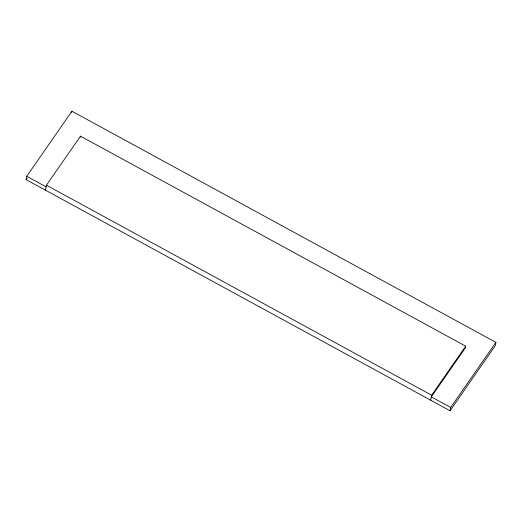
<?xml version="1.0" encoding="UTF-8"?>
<svg xmlns="http://www.w3.org/2000/svg" width="522" height="522" viewBox="0 0 522 522"><rect width="100%" height="100%" fill="white"/><g stroke="black" fill="none" stroke-linecap="round" stroke-linejoin="round"><path stroke-width="0.78" d="M26.1 179.633L26.739 176.305L71.938 111.232L495.9 342.367L495.261 345.694L450.062 410.768L26.1 179.633L27.02 178.309M45.486 190.204L46.445 185.206L80.505 136.17L465.696 346.171L465.376 347.835L431.322 396.87L450.708 407.441L450.062 410.768M71.677 112.563L71.938 111.232M80.29 137.279L80.505 136.17M430.676 400.204L431.642 395.206L465.696 346.171M450.708 407.441L495.9 342.367M46.445 185.206L431.642 395.206M26.739 176.305L46.125 186.869"/></g></svg>
